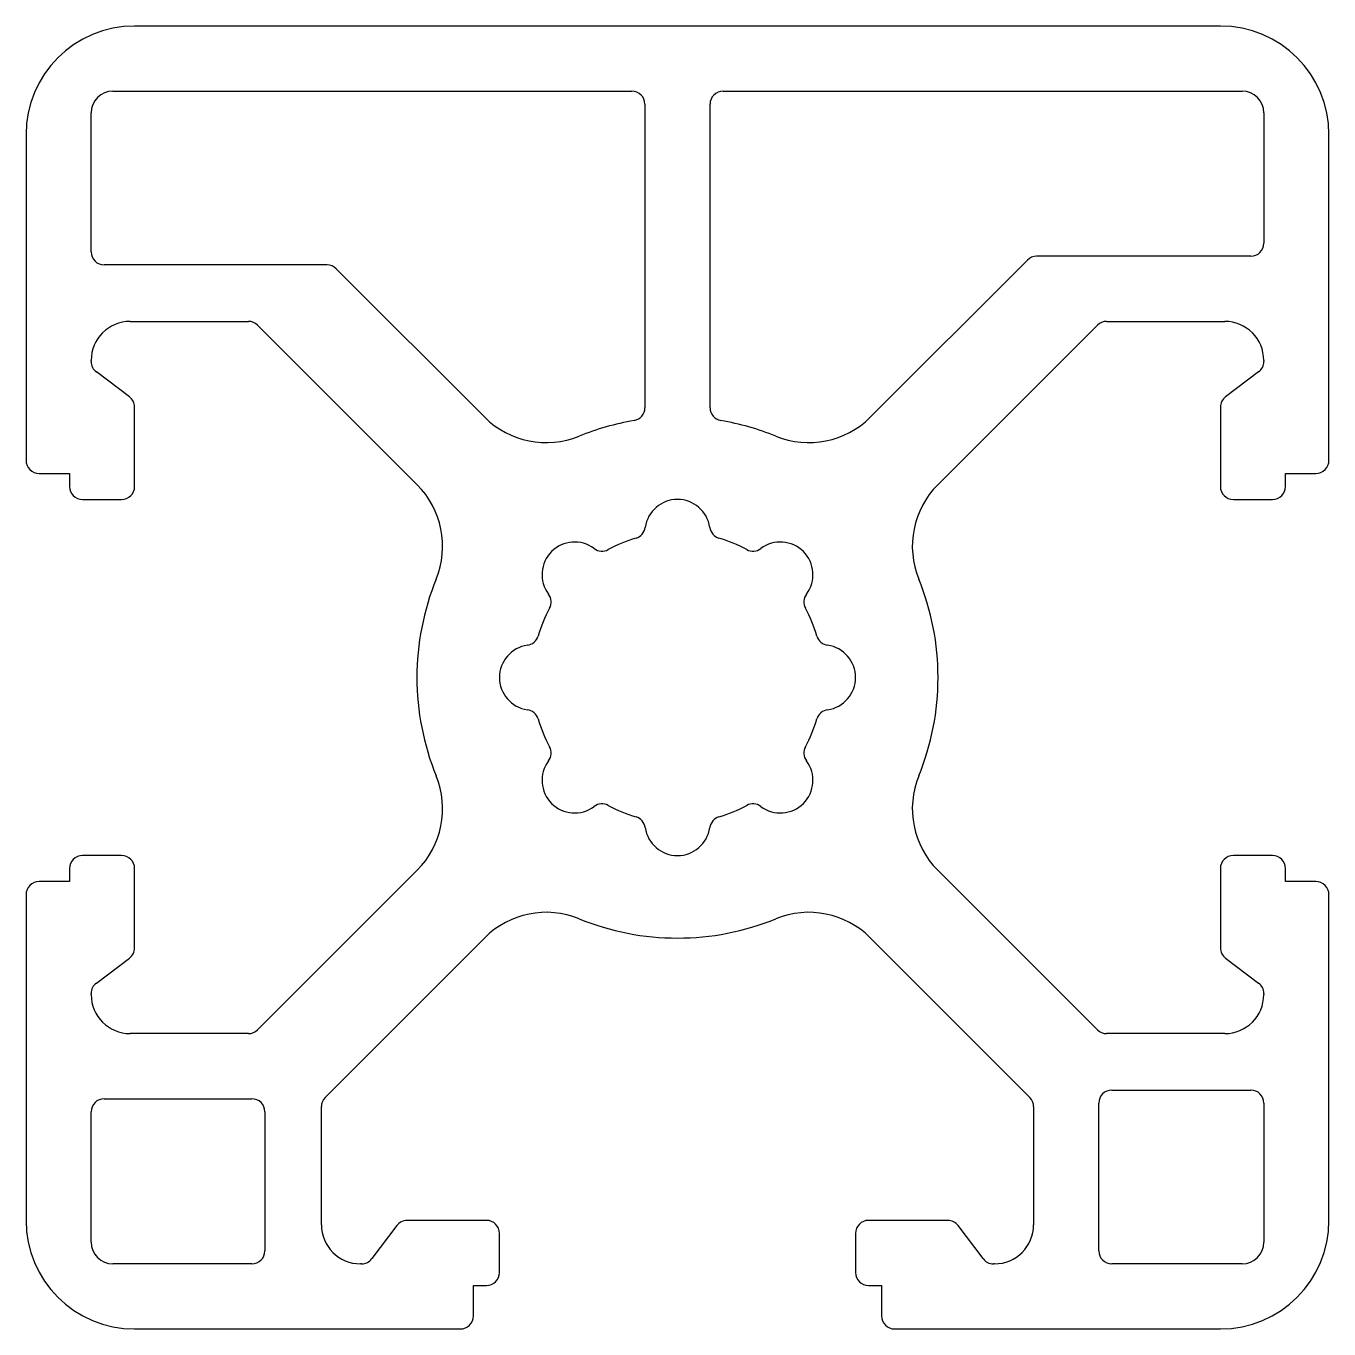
# Model space of a CAD drawing. Extents: x 1043.3 to 1073.3, y 1648.2 to 1678.2.
import ezdxf

# ---------------------------------------------------------------- set-up
doc = ezdxf.new("R2010")
doc.units = 0
doc.layers.get('0').update_dxf_attribs({"linetype": 'CONTINUOUS'})

msp = doc.modelspace()

# ---------------------------------------------------------------- linework, layer by layer
for p, q in [((1070.817, 1678.153), (1045.817, 1678.153)), ((1045.317, 1676.653), (1057.267, 1676.653)), ((1059.367, 1676.653), (1071.317, 1676.653)), ((1044.817, 1672.953), (1044.817, 1676.153)), ((1057.567, 1676.353), (1057.567, 1669.365)), ((1059.067, 1669.365), (1059.067, 1676.353)), ((1071.817, 1676.153), (1071.817, 1673.153)), ((1043.317, 1675.653), (1043.317, 1668.153)), ((1073.317, 1668.153), (1073.317, 1675.653)), ((1071.517, 1672.853), (1066.586, 1672.853)), ((1050.249, 1672.653), (1045.117, 1672.653)), ((1053.88, 1669.146), (1050.461, 1672.565)), ((1066.374, 1672.765), (1062.754, 1669.146)), ((1045.717, 1671.353), (1048.437, 1671.353)), ((1068.197, 1671.353), (1070.917, 1671.353)), ((1048.649, 1671.265), (1052.325, 1667.59)), ((1064.31, 1667.59), (1067.985, 1671.265)), ((1044.817, 1670.428), (1044.817, 1670.453)), ((1071.817, 1670.453), (1071.817, 1670.428)), ((1045.697, 1669.618), (1044.937, 1670.188)), ((1071.697, 1670.188), (1070.937, 1669.618)), ((1045.817, 1667.553), (1045.817, 1669.378)), ((1070.817, 1669.378), (1070.817, 1667.553)), ((1043.617, 1667.853), (1044.317, 1667.853)), ((1044.317, 1667.853), (1044.317, 1667.553)), ((1072.317, 1667.553), (1072.317, 1667.853)), ((1072.317, 1667.853), (1073.017, 1667.853)), ((1044.617, 1667.253), (1045.517, 1667.253)), ((1071.117, 1667.253), (1072.017, 1667.253)), ((1045.517, 1659.053), (1044.617, 1659.053)), ((1072.017, 1659.053), (1071.117, 1659.053)), ((1044.317, 1658.753), (1044.317, 1658.453)), ((1045.817, 1656.928), (1045.817, 1658.753)), ((1052.325, 1658.716), (1048.649, 1655.041)), ((1067.985, 1655.041), (1064.31, 1658.716)), ((1070.817, 1658.753), (1070.817, 1656.928)), ((1072.317, 1658.453), (1072.317, 1658.753)), ((1044.317, 1658.453), (1043.617, 1658.453)), ((1073.017, 1658.453), (1072.317, 1658.453)), ((1043.317, 1658.153), (1043.317, 1650.653)), ((1073.317, 1650.653), (1073.317, 1658.153)), ((1050.205, 1653.485), (1053.88, 1657.16)), ((1062.754, 1657.16), (1066.429, 1653.485)), ((1044.937, 1656.118), (1045.697, 1656.688)), ((1070.937, 1656.688), (1071.697, 1656.118)), ((1044.817, 1655.853), (1044.817, 1655.878)), ((1071.817, 1655.878), (1071.817, 1655.853)), ((1048.437, 1654.953), (1045.717, 1654.953)), ((1070.917, 1654.953), (1068.197, 1654.953)), ((1068.317, 1653.653), (1071.517, 1653.653)), ((1045.117, 1653.453), (1048.517, 1653.453)), ((1068.017, 1649.953), (1068.017, 1653.353)), ((1071.817, 1653.353), (1071.817, 1650.153)), ((1044.817, 1650.153), (1044.817, 1653.153)), ((1048.817, 1653.153), (1048.817, 1649.953)), ((1050.117, 1650.553), (1050.117, 1653.273)), ((1066.517, 1653.273), (1066.517, 1650.553)), ((1053.917, 1650.653), (1052.092, 1650.653)), ((1064.542, 1650.653), (1062.717, 1650.653)), ((1051.852, 1650.533), (1051.282, 1649.773)), ((1054.217, 1649.453), (1054.217, 1650.353)), ((1062.417, 1650.353), (1062.417, 1649.453)), ((1065.352, 1649.773), (1064.782, 1650.533)), ((1048.517, 1649.653), (1045.317, 1649.653)), ((1051.042, 1649.653), (1051.017, 1649.653)), ((1065.617, 1649.653), (1065.592, 1649.653)), ((1071.317, 1649.653), (1068.317, 1649.653)), ((1053.617, 1648.453), (1053.617, 1649.153)), ((1053.617, 1649.153), (1053.917, 1649.153)), ((1062.717, 1649.153), (1063.017, 1649.153)), ((1063.017, 1649.153), (1063.017, 1648.453)), ((1045.817, 1648.153), (1053.317, 1648.153)), ((1063.317, 1648.153), (1070.817, 1648.153))]:
    msp.add_line(p, q)
for centre, radius, start, end in [((1045.817, 1675.653), 2.5, 90, 180), ((1070.817, 1675.653), 2.5, 0, 90), ((1045.317, 1676.153), 0.5, 90, 180), ((1057.267, 1676.353), 0.3, 0, 90), ((1059.367, 1676.353), 0.3, 90, 180), ((1071.317, 1676.153), 0.5, 0, 90), ((1071.517, 1673.153), 0.3, 270, 360), ((1045.117, 1672.953), 0.3, 180, 270), ((1066.586, 1672.553), 0.3, 90, 135), ((1050.249, 1672.353), 0.3, 45, 90), ((1045.717, 1670.453), 0.9, 90, 180), ((1048.437, 1671.053), 0.3, 45, 90), ((1068.197, 1671.053), 0.3, 90, 135), ((1070.917, 1670.453), 0.9, 0, 90), ((1045.117, 1670.428), 0.3, 180, 233.1301), ((1071.517, 1670.428), 0.3, 306.8699, 360), ((1045.517, 1669.378), 0.3, 0, 53.1301), ((1071.117, 1669.378), 0.3, 126.8699, 180), ((1057.267, 1669.365), 0.3, 279.5941, 0), ((1059.367, 1669.365), 0.3, 180, 260.4059), ((1055.294, 1670.56), 2, 225, 292.201), ((1058.317, 1663.153), 6, 99.5941, 112.201), ((1058.317, 1663.153), 6, 67.799, 80.4059), ((1061.34, 1670.56), 2, 247.799, 315), ((1043.617, 1668.153), 0.3, 180, 270), ((1073.017, 1668.153), 0.3, 270, 360), ((1044.617, 1667.553), 0.3, 180, 270), ((1045.517, 1667.553), 0.3, 270, 0), ((1050.91, 1666.176), 2, 337.799, 45), ((1065.724, 1666.176), 2, 135, 202.201), ((1071.117, 1667.553), 0.3, 180, 270), ((1072.017, 1667.553), 0.3, 270, 360), ((1058.317, 1666.503), 0.75, 8.1515, 171.8485), ((1057.278, 1666.652), 0.3, 286.5448, 351.8485), ((1059.357, 1666.652), 0.3, 188.1515, 253.4552), ((1055.948, 1665.522), 0.75, 53.1515, 216.8485), ((1058.317, 1663.153), 3.35, 106.5448, 118.4552), ((1058.317, 1663.153), 3.35, 61.5448, 73.4552), ((1060.686, 1665.522), 0.75, 323.1515, 126.8485), ((1056.578, 1666.362), 0.3, 233.1515, 298.4552), ((1060.056, 1666.362), 0.3, 241.5448, 306.8485), ((1058.317, 1663.153), 6, 157.799, 202.201), ((1058.317, 1663.153), 6, 337.799, 22.201), ((1055.108, 1664.892), 0.3, 331.5448, 36.8485), ((1061.526, 1664.892), 0.3, 143.1515, 208.4552), ((1058.317, 1663.153), 3.35, 151.5448, 163.4552), ((1058.317, 1663.153), 3.35, 16.5448, 28.4552), ((1054.818, 1664.192), 0.3, 278.1515, 343.4552), ((1061.816, 1664.192), 0.3, 196.5448, 261.8485), ((1054.967, 1663.153), 0.75, 98.1515, 261.8485), ((1061.667, 1663.153), 0.75, 278.1515, 81.8485), ((1054.818, 1662.114), 0.3, 16.5448, 81.8485), ((1061.816, 1662.114), 0.3, 98.1515, 163.4552), ((1058.317, 1663.153), 3.35, 196.5448, 208.4552), ((1058.317, 1663.153), 3.35, 331.5448, 343.4552), ((1055.108, 1661.414), 0.3, 323.1515, 28.4552), ((1061.526, 1661.414), 0.3, 151.5448, 216.8485), ((1055.948, 1660.784), 0.75, 143.1515, 306.8485), ((1060.686, 1660.784), 0.75, 233.1515, 36.8485), ((1050.91, 1660.13), 2, 315, 22.201), ((1065.724, 1660.13), 2, 157.799, 225), ((1056.578, 1659.944), 0.3, 61.5448, 126.8485), ((1058.317, 1663.153), 3.35, 241.5448, 253.4552), ((1058.317, 1663.153), 3.35, 286.5448, 298.4552), ((1060.056, 1659.944), 0.3, 53.1515, 118.4552), ((1057.278, 1659.654), 0.3, 8.1515, 73.4552), ((1059.357, 1659.654), 0.3, 106.5448, 171.8485), ((1058.317, 1659.803), 0.75, 188.1515, 351.8485), ((1044.617, 1658.753), 0.3, 90, 180), ((1045.517, 1658.753), 0.3, 0, 90), ((1071.117, 1658.753), 0.3, 90, 180), ((1072.017, 1658.753), 0.3, 0, 90), ((1043.617, 1658.153), 0.3, 90, 180), ((1073.017, 1658.153), 0.3, 0, 90), ((1055.294, 1655.746), 2, 67.799, 135), ((1058.317, 1663.153), 6, 247.799, 292.201), ((1061.34, 1655.746), 2, 45, 112.201), ((1045.517, 1656.928), 0.3, 306.8699, 0), ((1071.117, 1656.928), 0.3, 180, 233.1301), ((1045.117, 1655.878), 0.3, 126.8699, 180), ((1071.517, 1655.878), 0.3, 0, 53.1301), ((1045.717, 1655.853), 0.9, 180, 270), ((1070.917, 1655.853), 0.9, 270, 0), ((1048.437, 1655.253), 0.3, 270, 315), ((1068.197, 1655.253), 0.3, 225, 270), ((1068.317, 1653.353), 0.3, 90, 180), ((1071.517, 1653.353), 0.3, 0, 90), ((1045.117, 1653.153), 0.3, 90, 180), ((1048.517, 1653.153), 0.3, 0, 90), ((1050.417, 1653.273), 0.3, 135, 180), ((1066.217, 1653.273), 0.3, 0, 45), ((1045.817, 1650.653), 2.5, 180, 270), ((1052.092, 1650.353), 0.3, 90, 143.1301), ((1053.917, 1650.353), 0.3, 0, 90), ((1062.717, 1650.353), 0.3, 90, 180), ((1064.542, 1650.353), 0.3, 36.8699, 90), ((1070.817, 1650.653), 2.5, 270, 0), ((1051.017, 1650.553), 0.9, 180, 270), ((1065.617, 1650.553), 0.9, 270, 0), ((1045.317, 1650.153), 0.5, 180, 270), ((1071.317, 1650.153), 0.5, 270, 0), ((1048.517, 1649.953), 0.3, 270, 0), ((1051.042, 1649.953), 0.3, 270, 323.1301), ((1065.592, 1649.953), 0.3, 216.8699, 270), ((1068.317, 1649.953), 0.3, 180, 270), ((1053.917, 1649.453), 0.3, 270, 0), ((1062.717, 1649.453), 0.3, 180, 270), ((1053.317, 1648.453), 0.3, 270, 0), ((1063.317, 1648.453), 0.3, 180, 270)]:
    msp.add_arc(centre, radius, start, end)

doc.saveas('drawing.dxf')
